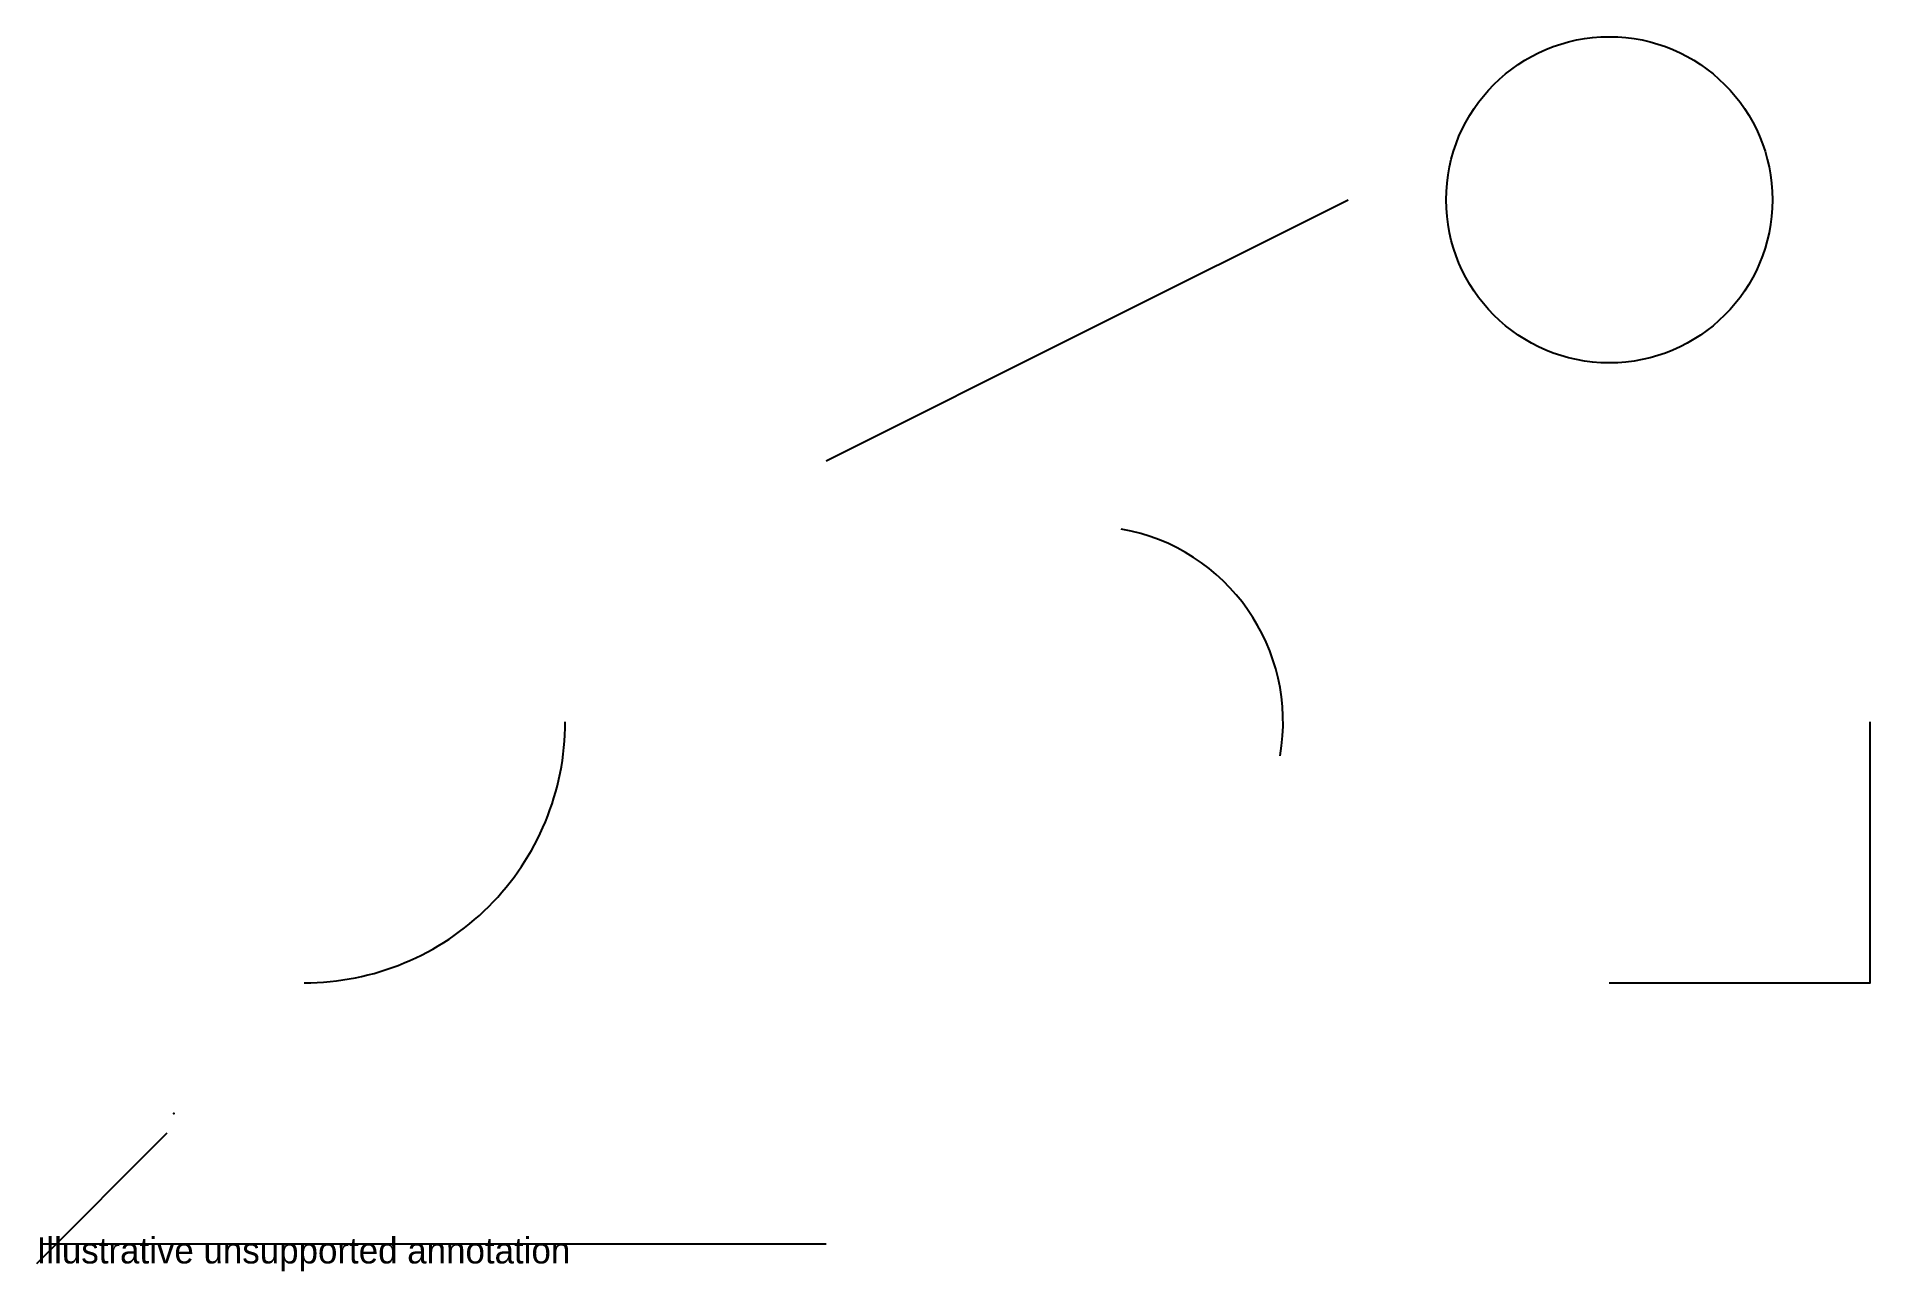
# Model space of a CAD drawing. Header units: feet. Extents: x -2 to 2000070, y 0 to 5000047.
# Drawn here: x 2000000 to 2000070.2, y 4999999.7 to 5000047 of the extents above; entities outside this region: 2.
import ezdxf

# ---------------------------------------------------------------- set-up
doc = ezdxf.new("R2010")
doc.units = ezdxf.units.FT

# ---------------------------------------------------------------- blocks, each defined once
blk = doc.blocks.new('ILLUSTRATIVE-BLOCK')
blk.add_line((0, 0), (5, 5))

msp = doc.modelspace()

# ---------------------------------------------------------------- linework, layer by layer
at = {"const_width": 1}
msp.add_lwpolyline([(0, 0), (10, 0)], dxfattribs=at)
at = {"extrusion": (0, 1, 0)}
msp.add_circle((0, 0), 2, dxfattribs=at)
at = {"layer": 'EXISTING-2D'}
msp.add_lwpolyline([(2000060.25, 5000010.75), (2000070.25, 5000010.75), (2000070.25, 5000020.75)], dxfattribs=at)
at = {"layer": 'EXISTING-3D'}
msp.add_polyline3d([(2000030.25, 5000030.75, 99.25), (2000040.25, 5000035.75, 100.75), (2000050.25, 5000040.75, 101.125)], dxfattribs=at)
at = {"layer": 'EXISTING-ARC'}
msp.add_arc((2000040.25, 5000020.75, 101.375), 7.5, 350, 80, dxfattribs=at)
at = {"layer": 'EXISTING-CURB', "elevation": 100.25}
msp.add_lwpolyline([(2000010.25, 5000010.75, 0.414214), (2000020.25, 5000020.75)], format="xyb", dxfattribs=at)
at = {"layer": 'EXISTING-ROAD'}
msp.add_line((2000000.25, 5000000.75, 98.125), (2000030.25, 5000000.75, 99.625), dxfattribs=at)
at = {"layer": 'EXISTING-TREE'}
msp.add_circle((2000060.25, 5000040.75, 100.875), 6.25, dxfattribs=at)
at = {"layer": 'SURVEY-BENCHMARK'}
msp.add_point((2000005.25, 5000005.75, 98.625), dxfattribs=at)

# ---------------------------------------------------------------- block references
msp.add_blockref('ILLUSTRATIVE-BLOCK', (2000000, 5000000))

# ---------------------------------------------------------------- texts
msp.add_text('Illustrative unsupported annotation', height=1).set_placement((2000000, 5000000, 100))

doc.saveas('drawing.dxf')
